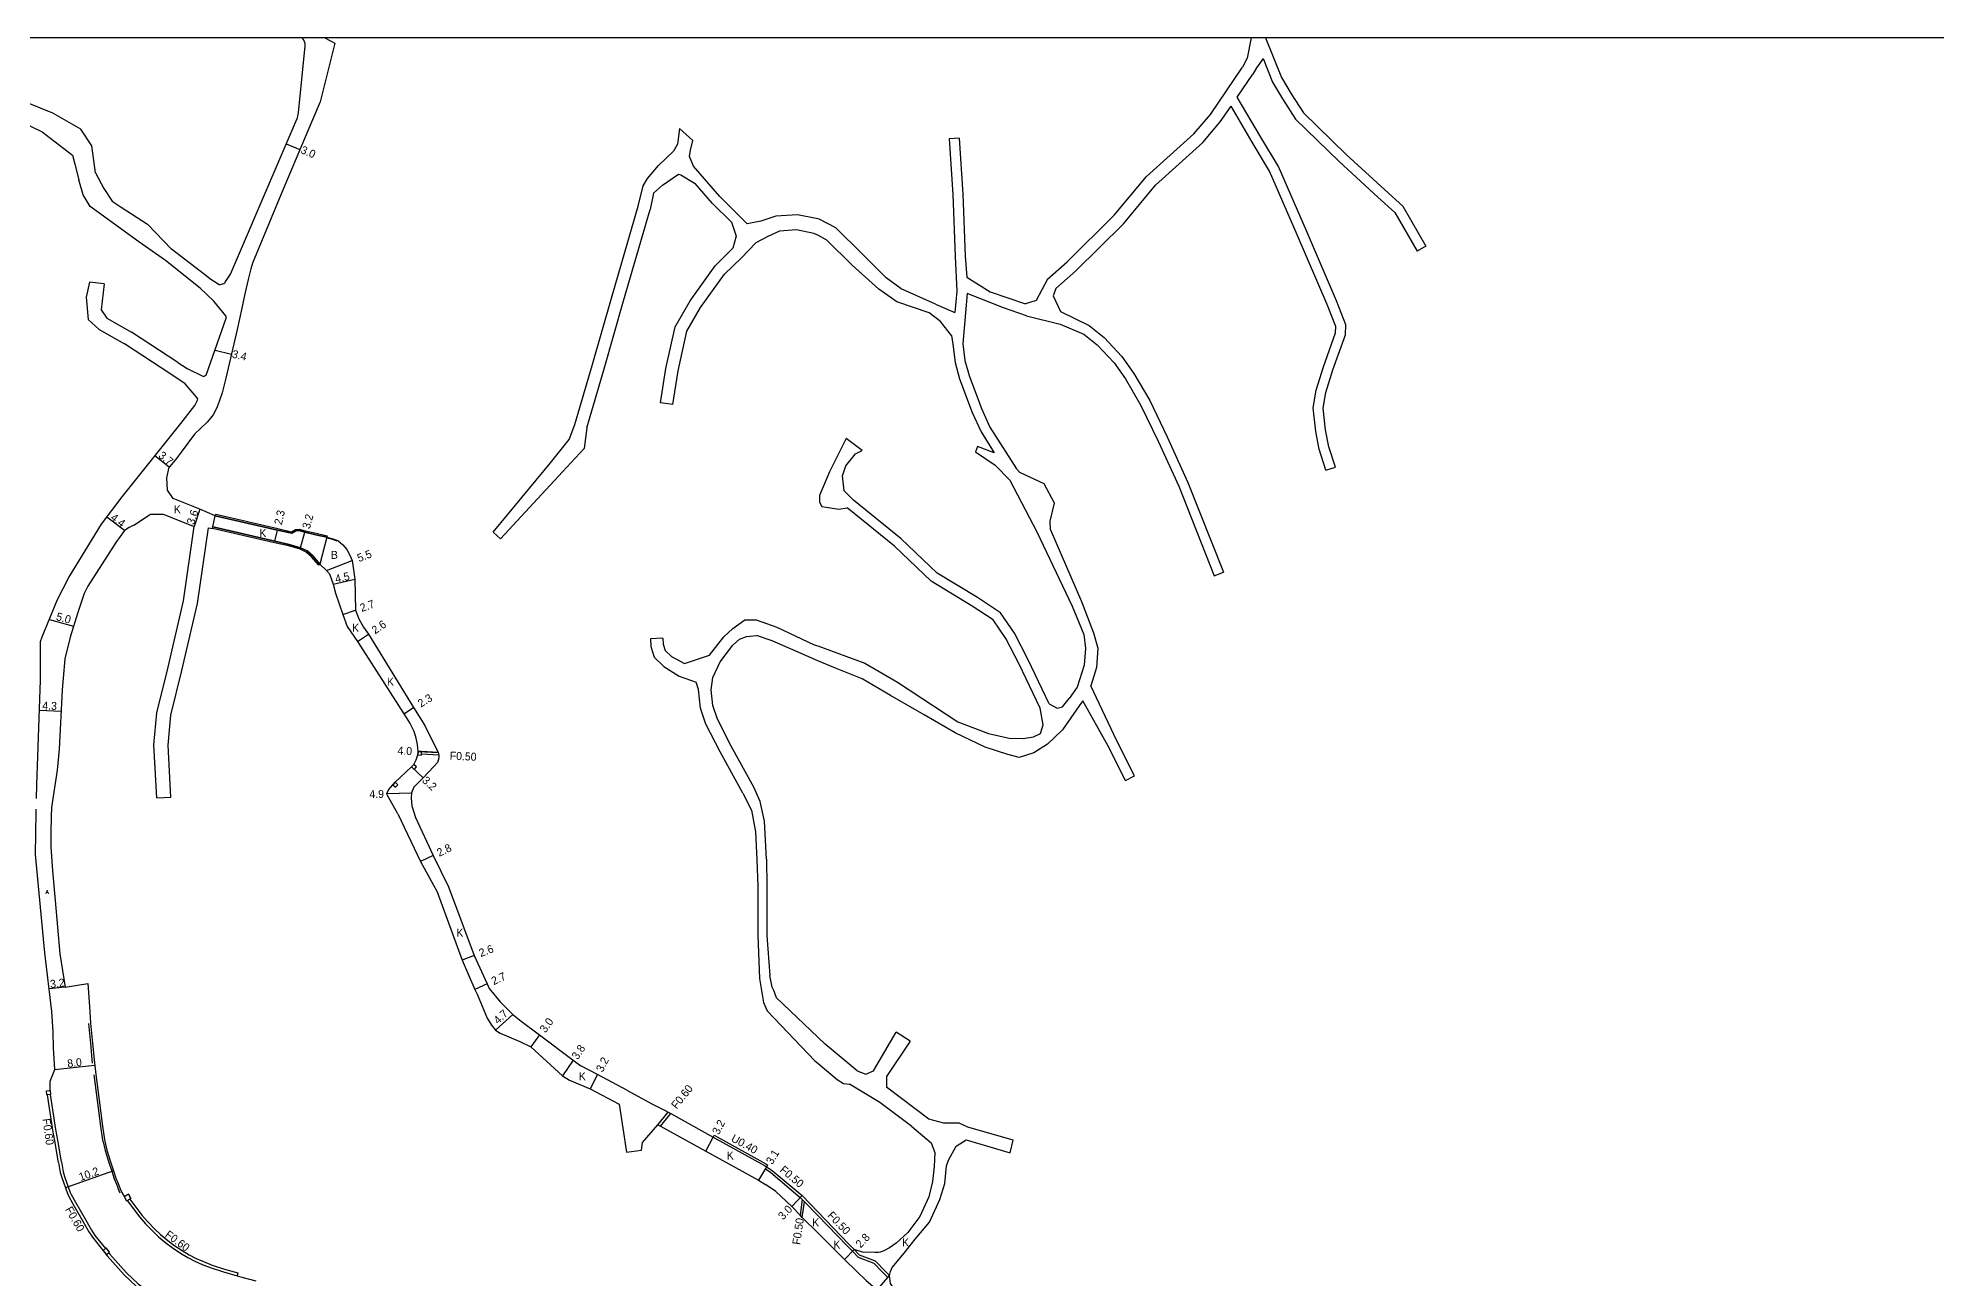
# Model space of a CAD drawing. Header units: metres. Extents: x -8000 to -4000, y -96000 to -93000.
# Drawn here: x -6838.4 to -6458.9, y -93248 to -93000 of the extents above; entities that cross this region are included whole.
import ezdxf

# ---------------------------------------------------------------- set-up
doc = ezdxf.new("R2010")
doc.units = ezdxf.units.M
doc.header["$LTSCALE"] = 2.5
for name, color, linetype in [('側溝・桝', 7, 'Continuous'), ('図郭', 7, 'Continuous'), ('幅員', 7, 'Continuous'), ('歩道・分離帯・安全施設', 7, 'Continuous'), ('舗装', 7, 'Continuous'), ('道路', 7, 'Continuous')]:
    doc.layers.add(name, color=color, linetype=linetype)
doc.styles.get("Standard").update_dxf_attribs({"font": ''})
doc.styles.add('YOKO_DECO', font='txt.shx', dxfattribs={"bigfont": 'extfont.shx'})
doc.styles.get('Standard').set_extended_font_data('@MS PGothic')

msp = doc.modelspace()

# ---------------------------------------------------------------- linework, layer by layer
at = {"layer": '側溝・桝'}
for points in [[(-6763.76, -93145.79), (-6763.24, -93146.26), (-6762.77, -93145.74), (-6763.29, -93145.27)], [(-6762.47, -93143.39), (-6761.77, -93143.42), (-6761.76, -93143.22), (-6761.74, -93142.72), (-6762.44, -93142.69)], [(-6767.48, -93149.35), (-6766.98, -93149.84), (-6766.49, -93149.34), (-6766.99, -93148.85)], [(-6836.71, -93210.58), (-6835.98, -93210.52), (-6835.92, -93211.27), (-6836.65, -93211.34)], [(-6820.75, -93232.57), (-6819.85, -93232.09), (-6820.33, -93231.19), (-6821.23, -93231.67)], [(-6825.42, -93242.48), (-6824.77, -93243.31), (-6824.14, -93242.81), (-6824.79, -93241.98)]]:
    msp.add_lwpolyline(points, close=True, dxfattribs=at)
for points in [[(-6758.26, -93143.4), (-6761.76, -93143.22)], [(-6758.44, -93142.89), (-6761.74, -93142.72)], [(-6833.73, -93224.78), (-6834.46, -93220.41), (-6834.85, -93218.3), (-6835.92, -93211.27)], [(-6714.47, -93217.32), (-6712.44, -93214.79)], [(-6713.94, -93217.62), (-6711.9, -93215.09)], [(-6703.39, -93219.79), (-6703.2, -93219.44), (-6692.92, -93225.13), (-6692.5, -93225.41)], [(-6833.73, -93224.78), (-6833.39, -93226.73), (-6833.13, -93227.67), (-6831.99, -93230.86), (-6831.79, -93231.31), (-6830.93, -93232.85), (-6828.97, -93236.3), (-6827.74, -93238.42), (-6827.05, -93239.46), (-6824.95, -93242.11)], [(-6692.73, -93225.74), (-6692.5, -93225.41)], [(-6692.73, -93225.74), (-6692.98, -93226.17)], [(-6692.98, -93226.17), (-6691.92, -93226.9), (-6686, -93231.87), (-6685.6, -93232.28), (-6685.16, -93232.73), (-6682.5, -93235.49), (-6676.64, -93241.58), (-6675.56, -93242.62)], [(-6820.62, -93232.5), (-6818.17, -93235.77), (-6816.95, -93237.13), (-6815.57, -93238.57), (-6814.36, -93239.74), (-6812.85, -93240.98), (-6811.59, -93241.9), (-6809.92, -93243.02), (-6808.48, -93243.87), (-6807.05, -93244.6), (-6805.6, -93245.26), (-6803.8, -93245.97), (-6801.32, -93246.77), (-6798.61, -93247.54)], [(-6685.6, -93232.28), (-6686.05, -93235.4)], [(-6685.61, -93235.86), (-6685.16, -93232.73)], [(-6824.3, -93242.93), (-6824.14, -93243.15), (-6820.77, -93246.96), (-6818.44, -93249.15), (-6816.5, -93250.61), (-6814.11, -93252.08), (-6810.87, -93253.77), (-6808.87, -93254.63), (-6807.14, -93255.27)], [(-6675.56, -93242.62), (-6674.44, -93243.83), (-6671.27, -93245.04), (-6669.66, -93246.69)], [(-6668.96, -93246.69), (-6670.98, -93244.61), (-6674.16, -93243.41), (-6675.21, -93242.27)], [(-6669.66, -93246.68), (-6668.48, -93247.89)], [(-6668.15, -93247.51), (-6668.96, -93246.68)], [(-6668.48, -93247.89), (-6668.15, -93247.51)]]:
    msp.add_lwpolyline(points, dxfattribs=at)
at = {"layer": '図郭'}
msp.add_lwpolyline([(-7200, -93600), (-6400, -93600), (-6400, -93000), (-7200, -93000)], close=True, dxfattribs=at)
at = {"layer": '幅員'}
for points in [[(-6788.78, -93021.16), (-6786.05, -93022.33)], [(-6803.03, -93062.43), (-6799.76, -93063.21)], [(-6812.19, -93085.84), (-6815.06, -93083.55)], [(-6821.17, -93098.47), (-6824.68, -93095.84)], [(-6806.09, -93094.26), (-6807.21, -93097.68)], [(-6791.06, -93100.64), (-6790.55, -93098.4)], [(-6785.92, -93101.94), (-6785.08, -93098.86)], [(-6780.74, -93106.49), (-6775.61, -93104.51)], [(-6779.44, -93109.23), (-6775.05, -93108.22)], [(-6777.5, -93115.32), (-6774.96, -93114.41)], [(-6836.17, -93116.32), (-6831.31, -93117.63)], [(-6774.52, -93120.72), (-6772.38, -93119.25)], [(-6838.17, -93134.43), (-6833.83, -93134.65)], [(-6765.31, -93135.13), (-6763.35, -93133.92)], [(-6763.76, -93145.79), (-6761.39, -93147.95)], [(-6762.44, -93142.69), (-6758.44, -93142.89)], [(-6768.65, -93151.09), (-6763.75, -93150.97)], [(-6759.44, -93163.49), (-6761.96, -93164.72)], [(-6751.19, -93183.47), (-6753.62, -93184.41)], [(-6832.99, -93189.8), (-6836.21, -93190.18)], [(-6748.61, -93189.16), (-6751.05, -93190.31)], [(-6743.47, -93195.26), (-6746.92, -93198.45)], [(-6738.12, -93199.34), (-6739.87, -93201.77)], [(-6835.08, -93206.32), (-6827.12, -93205.39)], [(-6731.45, -93204.41), (-6733.57, -93207.56)], [(-6726.58, -93207.3), (-6728.01, -93210.16)], [(-6704.89, -93222.62), (-6703.39, -93219.79)], [(-6692.73, -93225.74), (-6694.32, -93228.4)], [(-6687.71, -93233.68), (-6685.65, -93231.5)], [(-6677.13, -93244.31), (-6675.21, -93242.27)]]:
    msp.add_lwpolyline(points, dxfattribs=at)
at = {"layer": '幅員', "flags": 128}
msp.add_lwpolyline([(-6823.35, -93226.52), (-6832.95, -93229.95)], dxfattribs=at)
at = {"layer": '歩道・分離帯・安全施設'}
for points in [[(-6778.59, -93100.62), (-6779.72, -93100.22), (-6780.74, -93100)], [(-6827.52, -93205.01), (-6827.88, -93201.06), (-6828.29, -93197.08)], [(-6825.43, -93220.73), (-6825.49, -93220.42), (-6825.64, -93219.48), (-6825.87, -93217.65), (-6826.56, -93212.49), (-6827.24, -93207.35)], [(-6825.43, -93220.73), (-6824.98, -93222.51), (-6824.25, -93224.88), (-6823.68, -93226.63), (-6823.2, -93228.12), (-6822.77, -93229.23), (-6822.31, -93230.28)], [(-6821.98, -93231.01), (-6822.31, -93230.28)]]:
    msp.add_lwpolyline(points, dxfattribs=at)
at = {"layer": '舗装'}
for points in [[(-6777.5, -93115.32), (-6774.96, -93114.41)], [(-6670.59, -93250.35), (-6668.48, -93247.89), (-6668.15, -93247.51)]]:
    msp.add_lwpolyline(points, dxfattribs=at)
at = {"layer": '道路'}
for points in [[(-6781.11, -93000), (-6779.08, -93001.03), (-6781.98, -93012.77), (-6784.45, -93018.57), (-6789.9, -93031.35), (-6795.53, -93045.05), (-6795.88, -93046.2), (-6796.4, -93048.28), (-6797.09, -93051.15), (-6797.68, -93054.06), (-6798.61, -93058.32), (-6800.91, -93068.04), (-6801.63, -93070.95), (-6802.21, -93072.72), (-6802.58, -93073.76), (-6802.92, -93074.51), (-6803.44, -93075.34), (-6803.95, -93076.01), (-6804.64, -93076.83), (-6807.13, -93079.24), (-6809.83, -93082.86), (-6811.02, -93084.46), (-6812.19, -93085.84)], [(-6804.31, -93047.95), (-6802.24, -93049.32), (-6802.03, -93049.33), (-6801.26, -93049.07), (-6801.09, -93048.96), (-6800.98, -93048.84), (-6799.96, -93047.25), (-6791.02, -93026.35), (-6786.78, -93016.54), (-6786.57, -93015.99), (-6786.45, -93015.58), (-6786.35, -93014.96), (-6784.99, -93001.59), (-6785.03, -93001.12), (-6785.12, -93000.8), (-6785.23, -93000.53), (-6785.41, -93000.21), (-6785.68, -93000)], [(-6595.83, -93000), (-6596.64, -93004.04), (-6597.54, -93005.84)], [(-6592.93, -93000), (-6589.74, -93007.93), (-6587.85, -93011.2)], [(-6593.43, -93004.1), (-6594.78, -93006), (-6595.48, -93007.25)], [(-6593.43, -93004.1), (-6591.55, -93008.81), (-6589.58, -93012.2)], [(-6636.56, -93048.24), (-6632.6, -93044.74), (-6623.2, -93035.47), (-6616.78, -93027.69), (-6607.3, -93019.17), (-6603.99, -93015.29), (-6597.54, -93005.84)], [(-6598.61, -93011.84), (-6595.48, -93007.25)], [(-6826.93, -93026.99), (-6827.68, -93021.59), (-6829.89, -93018.27), (-6835.5, -93015.05), (-6840.38, -93013.02), (-6842.8, -93012.62)], [(-6578.99, -93085.83), (-6580.28, -93081.77), (-6580.94, -93078.37), (-6581.42, -93074.05), (-6580.88, -93070.88), (-6579.47, -93066.39), (-6576.98, -93059.35), (-6576.87, -93057.38), (-6578.76, -93052.54), (-6584.79, -93038.56), (-6590.37, -93025.73), (-6593.88, -93019.86), (-6598.61, -93011.84)], [(-6589.58, -93012.2), (-6586.93, -93016.22), (-6578.21, -93024.73), (-6570.5, -93031.82), (-6567.07, -93034.93), (-6562.66, -93042.66)], [(-6587.85, -93011.2), (-6585.38, -93014.94), (-6576.84, -93023.28), (-6569.12, -93030.37), (-6565.49, -93033.66), (-6560.92, -93041.67)], [(-6841.6, -93016.85), (-6837.59, -93018.76), (-6831.55, -93023.47), (-6831.07, -93025.21), (-6830.3, -93028.39)], [(-6634.9, -93050.12), (-6630.89, -93046.57), (-6621.36, -93037.16), (-6614.97, -93029.42), (-6605.51, -93020.92), (-6602, -93016.8), (-6599.86, -93013.66)], [(-6580.9, -93086.43), (-6582.22, -93082.26), (-6582.92, -93078.67), (-6583.44, -93073.99), (-6582.83, -93070.41), (-6581.36, -93065.76), (-6578.96, -93058.95), (-6578.89, -93057.7), (-6580.61, -93053.3), (-6586.6, -93039.4), (-6592.15, -93026.64), (-6595.62, -93020.85), (-6599.86, -93013.66)], [(-6710.13, -93018.11), (-6710.52, -93021.27), (-6711.34, -93022.63), (-6714.35, -93025.51)], [(-6707.48, -93020.48), (-6710.13, -93018.11)], [(-6707.34, -93025.65), (-6708.12, -93023.71), (-6707.93, -93022.41), (-6707.48, -93020.48)], [(-6654.22, -93020.02), (-6656.21, -93020.14)], [(-6656.21, -93020.14), (-6655.52, -93031.32), (-6655.02, -93043.73)], [(-6654.22, -93020.02), (-6653.52, -93031.21), (-6653.02, -93043.65)], [(-6826.93, -93026.99), (-6825.29, -93030.11), (-6823.58, -93032.67), (-6821.79, -93033.87), (-6816.55, -93037.27), (-6811.76, -93042.22)], [(-6718.45, -93033.62), (-6717.43, -93029.58), (-6716.55, -93028.1), (-6714.35, -93025.51)], [(-6713.58, -93029.43), (-6710.33, -93027.23), (-6709.9, -93027.36), (-6707, -93029.08)], [(-6696.59, -93037.17), (-6702.06, -93031.72), (-6707.34, -93025.65)], [(-6812.96, -93044.51), (-6818.26, -93040.79), (-6827.99, -93033.68), (-6829.4, -93031.37), (-6830.3, -93028.39)], [(-6713.58, -93029.43), (-6715.33, -93031.03), (-6716.05, -93034.31)], [(-6699.76, -93036.83), (-6703.53, -93033.08), (-6707, -93029.08)], [(-6731.11, -93077.29), (-6727.65, -93065.51), (-6723.78, -93052.06), (-6718.45, -93033.62)], [(-6728.71, -93077.99), (-6725.24, -93066.18), (-6721.32, -93052.56), (-6716.05, -93034.31)], [(-6658.97, -93053.23), (-6665.81, -93050.2), (-6668.8, -93048), (-6673.58, -93043.25), (-6678.87, -93037.97), (-6682.25, -93036.23), (-6682.5, -93036.18), (-6686.58, -93035.34), (-6690.91, -93035.67), (-6693.91, -93036.64), (-6696.59, -93037.17)], [(-6699.76, -93036.83), (-6698.79, -93039.63), (-6699.5, -93042.05)], [(-6660.22, -93054.94), (-6666.69, -93052.75), (-6670.3, -93050.26), (-6675.65, -93045.43), (-6680.66, -93040.42), (-6682.5, -93039.47), (-6683.26, -93039.08), (-6686.77, -93038.37), (-6690.13, -93038.62), (-6692.47, -93039.73), (-6694.87, -93040.96)], [(-6804.31, -93047.95), (-6811.76, -93042.22)], [(-6713.95, -93072.94), (-6712.87, -93066.11), (-6711.02, -93057.74), (-6708.05, -93052.54), (-6703.05, -93045.58), (-6699.5, -93042.05)], [(-6697.78, -93043.99), (-6694.87, -93040.96)], [(-6560.92, -93041.67), (-6562.66, -93042.66)], [(-6806.02, -93050.02), (-6812.96, -93044.51)], [(-6711.48, -93073.32), (-6710.42, -93066.57), (-6708.66, -93058.65), (-6705.94, -93053.9), (-6701.16, -93047.24), (-6697.78, -93043.99)], [(-6655.02, -93043.73), (-6654.68, -93050.65), (-6655.07, -93054.92)], [(-6653.02, -93043.65), (-6652.72, -93047.82)], [(-6828.14, -93048.82), (-6828.79, -93051.86), (-6828.4, -93056.27), (-6826.19, -93058.27), (-6821.13, -93061.18)], [(-6825.23, -93049.16), (-6828.14, -93048.82)], [(-6825.23, -93049.16), (-6825.84, -93054.37), (-6824.68, -93056.06), (-6819.74, -93058.84)], [(-6808.6, -93066.12), (-6805.34, -93067.72), (-6804.79, -93067.46), (-6800.79, -93056.03), (-6800.78, -93055.67), (-6800.85, -93055.54), (-6803.31, -93052.64), (-6806.02, -93050.02)], [(-6652.72, -93047.82), (-6648.03, -93050.78), (-6640.96, -93053.19)], [(-6636.56, -93048.24), (-6638.85, -93052.52), (-6640.96, -93053.19)], [(-6634.9, -93050.12), (-6635.43, -93051.59), (-6633.98, -93054.68)], [(-6658.97, -93053.23), (-6655.07, -93054.92)], [(-6652.62, -93051.09), (-6652.96, -93054.94)], [(-6640.75, -93055.58), (-6645.34, -93054), (-6652.62, -93051.09)], [(-6633.98, -93054.68), (-6628.22, -93057.49), (-6625.24, -93059.9), (-6621.68, -93063.72), (-6619.26, -93067.11), (-6616.1, -93072.53), (-6612.61, -93079.77), (-6608.47, -93088.88), (-6601.36, -93106.82)], [(-6655.78, -93059.52), (-6657.98, -93056.71), (-6660.22, -93054.94)], [(-6652.96, -93054.94), (-6653.48, -93061.14), (-6653.06, -93064.51), (-6652.24, -93067.53), (-6649.75, -93074.11), (-6648.09, -93077.83), (-6642.77, -93086.14)], [(-6640.75, -93055.58), (-6634.01, -93057.24)], [(-6634.01, -93057.24), (-6629.26, -93059.23), (-6626.61, -93061.36), (-6623.23, -93064.99), (-6620.94, -93068.2), (-6617.87, -93073.47), (-6614.42, -93080.62), (-6610.31, -93089.66), (-6603.22, -93107.56)], [(-6811.88, -93067.23), (-6821.13, -93061.18)], [(-6810.49, -93064.89), (-6819.74, -93058.84)], [(-6655.78, -93059.52), (-6655.49, -93061.22), (-6655.03, -93064.9), (-6654.15, -93068.15), (-6651.6, -93074.88), (-6649.85, -93078.78), (-6647.25, -93082.97)], [(-6810.49, -93064.89), (-6808.6, -93066.12)], [(-6832.25, -93107.89), (-6825.75, -93097.26), (-6821.6, -93091.74), (-6809.88, -93077.07), (-6807.1, -93073.52), (-6806.52, -93072.45), (-6806.5, -93072.2), (-6806.59, -93071.98), (-6808.98, -93069.16)], [(-6808.98, -93069.16), (-6811.88, -93067.23)], [(-6711.48, -93073.32), (-6713.95, -93072.94)], [(-6735.98, -93084.99), (-6732.21, -93080.32), (-6731.11, -93077.29)], [(-6728.71, -93077.99), (-6729.25, -93082.08), (-6733.52, -93086.76)], [(-6676.79, -93080.07), (-6680.15, -93086.76), (-6682.13, -93091.49), (-6682.14, -93092.81), (-6681.68, -93093.68), (-6680.81, -93093.86), (-6678.27, -93094.21), (-6676.59, -93093.98)], [(-6673.62, -93082.5), (-6676.79, -93080.07)], [(-6747.4, -93098.8), (-6735.98, -93084.99)], [(-6675.33, -93092.43), (-6677.22, -93090.58), (-6677.56, -93087.57), (-6676.92, -93085.55), (-6674.95, -93083.19), (-6673.62, -93082.5)], [(-6650.55, -93081.68), (-6650.94, -93082.79)], [(-6650.94, -93082.79), (-6647.03, -93085.46), (-6644.08, -93088.4)], [(-6647.25, -93082.97), (-6650.55, -93081.68)], [(-6802.98, -93095.55), (-6806.09, -93094.26), (-6811.39, -93092.12), (-6812.55, -93090.43), (-6812.69, -93087.95), (-6812.19, -93085.84)], [(-6745.94, -93100.16), (-6733.52, -93086.76)], [(-6644.08, -93088.4), (-6638.68, -93098.78)], [(-6635.97, -93098.34), (-6636.05, -93096.61), (-6635.19, -93093.01), (-6637.25, -93089.17), (-6642.11, -93086.93), (-6642.77, -93086.14)], [(-6580.9, -93086.43), (-6578.99, -93085.83)], [(-6636.23, -93133.15), (-6640.42, -93124.36), (-6643.17, -93119.04), (-6645.98, -93114.93), (-6650.59, -93111.91), (-6658.59, -93107.04), (-6665.83, -93100.14), (-6675.33, -93092.43)], [(-6819.26, -93097.44), (-6815.95, -93095.24), (-6813.41, -93095.26), (-6807.21, -93097.68)], [(-6802.98, -93095.55), (-6790.55, -93098.4), (-6787.69, -93099.06), (-6786.88, -93098.57), (-6786.23, -93098.51), (-6785.08, -93098.86), (-6782.85, -93099.36), (-6780.69, -93099.85)], [(-6638.04, -93134.01), (-6642.21, -93125.25), (-6644.89, -93120.07), (-6647.41, -93116.39), (-6651.65, -93113.6), (-6659.81, -93108.63), (-6667.15, -93101.65), (-6676.59, -93093.98)], [(-6819.26, -93097.44), (-6820.23, -93097.89), (-6821.17, -93098.47), (-6822.86, -93100.91), (-6828.49, -93109.65)], [(-6814.66, -93151.97), (-6815.25, -93141.39), (-6814.65, -93134.96), (-6812.41, -93125.86), (-6809.32, -93112.56), (-6807.21, -93097.68)], [(-6811.86, -93151.81), (-6812.44, -93141.44), (-6811.89, -93135.43), (-6809.69, -93126.51), (-6806.57, -93113.08), (-6804.32, -93097.95)], [(-6804.32, -93097.95), (-6803.56, -93098.1), (-6803.49, -93097.79)], [(-6803.49, -93097.79), (-6791.06, -93100.64), (-6788.2, -93101.3), (-6785.92, -93101.94), (-6784.64, -93102.59), (-6783.52, -93103.53), (-6782.06, -93105.26)], [(-6780.69, -93099.85), (-6779.67, -93100.08), (-6778.5, -93100.5), (-6777.47, -93101.34), (-6776.71, -93102.29), (-6776.15, -93103.28), (-6775.61, -93104.51), (-6775.05, -93108.22), (-6774.96, -93114.41), (-6774.3, -93116.15)], [(-6745.94, -93100.16), (-6747.4, -93098.8)], [(-6638.68, -93098.78), (-6631.65, -93113.6)], [(-6635.97, -93098.34), (-6629.74, -93112.68)], [(-6837.96, -93128.41), (-6837.94, -93120.72), (-6837.59, -93119.77), (-6834.53, -93112.31), (-6832.25, -93107.89)], [(-6782.06, -93105.26), (-6780.74, -93106.49), (-6780.14, -93107.14), (-6779.44, -93109.23), (-6778.93, -93111.02), (-6777.5, -93115.32), (-6776.58, -93117.72)], [(-6603.22, -93107.56), (-6601.36, -93106.82)], [(-6828.49, -93109.65), (-6829.2, -93111.11), (-6830.48, -93114.88), (-6831.98, -93119.85), (-6833.09, -93124.15), (-6833.44, -93128.03)], [(-6631.65, -93113.6), (-6629.32, -93119.31), (-6628.99, -93122.09), (-6629.23, -93125.44), (-6630.63, -93129.82), (-6632.25, -93132.07)], [(-6629.74, -93112.68), (-6627.36, -93118.97), (-6626.48, -93122.02), (-6626.76, -93125.91), (-6627.92, -93129.57)], [(-6776.58, -93117.72), (-6774.52, -93120.72), (-6765.31, -93135.13), (-6764.01, -93137.16), (-6763.21, -93138.79)], [(-6774.3, -93116.15), (-6773.37, -93117.81), (-6772.38, -93119.25), (-6763.35, -93133.92), (-6761.08, -93137.48)], [(-6704.17, -93123.44), (-6701.31, -93119.76), (-6699.5, -93118.11), (-6697.09, -93116.39), (-6694.84, -93116.34)], [(-6694.84, -93116.34), (-6690.69, -93117.85), (-6683.2, -93121.34), (-6682.51, -93121.59), (-6673.12, -93125.01), (-6666.56, -93128.84)], [(-6713.49, -93120.01), (-6715.98, -93120.19)], [(-6715.98, -93120.19), (-6715.87, -93121.68), (-6715.21, -93123.86), (-6713.31, -93125.68), (-6710.22, -93127.63), (-6706.81, -93128.8)], [(-6713.49, -93120.01), (-6713.4, -93121.23), (-6713.01, -93122.51), (-6711.76, -93123.7), (-6709.14, -93125.1), (-6704.17, -93123.44)], [(-6695.29, -93149.83), (-6699.82, -93141.62), (-6702.57, -93136.24), (-6703.49, -93133.52), (-6703.83, -93130.34), (-6703.47, -93127.92), (-6702.02, -93124.75), (-6699.47, -93121.46), (-6698.14, -93120.25), (-6696.76, -93119.68), (-6694.73, -93119.51)], [(-6667.95, -93131.49), (-6673.59, -93128.18), (-6678.95, -93126.03), (-6682.5, -93124.54), (-6684.77, -93123.59), (-6691.62, -93120.56), (-6694.73, -93119.51)], [(-6838.73, -93152.12), (-6838.67, -93149.33), (-6837.96, -93128.41)], [(-6833.44, -93128.03), (-6833.61, -93130.37), (-6834.22, -93142.21), (-6834.59, -93146.43), (-6835.77, -93153.91), (-6835.84, -93155.66), (-6835.86, -93158.96), (-6835.88, -93161.75), (-6835.56, -93166.53), (-6834.98, -93172.48), (-6834.05, -93183.15), (-6832.99, -93189.8), (-6828.45, -93189.07), (-6828.12, -93193.68), (-6827.94, -93197.04)], [(-6697.48, -93151.04), (-6702.03, -93142.78), (-6704.88, -93137.21), (-6705.95, -93134.06), (-6706.34, -93130.29), (-6706.81, -93128.8)], [(-6666.56, -93128.84), (-6654.47, -93136.73), (-6648.36, -93139.12), (-6644.21, -93140.06)], [(-6619.15, -93147.59), (-6622.7, -93140.59), (-6627.92, -93129.57)], [(-6644.51, -93143.29), (-6649.01, -93141.83), (-6655.05, -93138.98), (-6661.22, -93135.38), (-6667.95, -93131.49)], [(-6630.22, -93133.53), (-6633.54, -93138.36), (-6636.55, -93141.24), (-6639.26, -93142.96), (-6642.21, -93143.88), (-6644.51, -93143.29)], [(-6644.21, -93140.06), (-6641.44, -93140.07), (-6639.37, -93139.78), (-6637.98, -93139.1), (-6637.4, -93137.36), (-6638.04, -93134.01)], [(-6636.23, -93133.15), (-6634.62, -93134.02), (-6633.58, -93133.79), (-6632.25, -93132.07)], [(-6629.51, -93132.54), (-6630.22, -93133.53)], [(-6620.93, -93148.49), (-6624.5, -93141.47), (-6629.51, -93132.54)], [(-6761.08, -93137.48), (-6758.44, -93142.89), (-6758.26, -93143.4), (-6758.25, -93143.69), (-6758.34, -93144.29), (-6758.56, -93144.92), (-6759.29, -93145.72), (-6761.39, -93147.95), (-6763.27, -93149.85)], [(-6766.47, -93155.18), (-6768.6, -93151.37), (-6768.65, -93151.09), (-6768.42, -93150.52), (-6767.97, -93149.88), (-6767.48, -93149.35), (-6766.99, -93148.85), (-6763.76, -93145.79), (-6763.29, -93145.27), (-6762.79, -93144.33), (-6762.6, -93143.79), (-6762.47, -93143.39), (-6762.44, -93142.69), (-6762.46, -93142.02), (-6762.54, -93141.28), (-6762.9, -93139.79), (-6763.21, -93138.79)], [(-6620.93, -93148.49), (-6619.15, -93147.59)], [(-6814.66, -93151.97), (-6811.86, -93151.81)], [(-6763.27, -93149.85), (-6763.75, -93150.97), (-6763.83, -93152.03), (-6763.68, -93153.57), (-6762.97, -93155.88)], [(-6697.48, -93151.04), (-6695.77, -93154.45)], [(-6692.74, -93164.22), (-6693.18, -93156.65), (-6694.03, -93152.66), (-6695.29, -93149.83)], [(-6834.34, -93224.91), (-6835.08, -93220.52), (-6835.46, -93218.4), (-6836.54, -93211.33), (-6836.65, -93211.34), (-6836.71, -93210.58), (-6835.98, -93210.52), (-6835.98, -93208.63), (-6835.08, -93206.32), (-6835.37, -93201.96), (-6835.42, -93198.76), (-6835.67, -93194.7), (-6837.07, -93182.97), (-6838.94, -93163.27), (-6838.89, -93159.19), (-6838.79, -93154.63), (-6838.78, -93154.23)], [(-6766.47, -93155.18), (-6761.96, -93164.72), (-6758.62, -93170.79), (-6753.62, -93184.41), (-6751.05, -93190.31), (-6750.61, -93191.24)], [(-6762.97, -93155.88), (-6759.44, -93163.49), (-6756.33, -93169.79), (-6751.19, -93183.47), (-6748.61, -93189.16), (-6748.19, -93190.07)], [(-6695.77, -93154.45), (-6694.97, -93158.78), (-6694.7, -93164.38)], [(-6694.7, -93164.38), (-6694.49, -93169.7), (-6694.46, -93179.52), (-6694.14, -93188.12)], [(-6692.74, -93164.22), (-6692.69, -93169.66), (-6692.66, -93179.48), (-6692.06, -93187.49)], [(-6674.59, -93206.55), (-6681.03, -93201.21), (-6682.51, -93199.81), (-6690.75, -93191.95), (-6691.31, -93190.5), (-6691.61, -93189.8), (-6692.06, -93187.49)], [(-6750.61, -93191.24), (-6748.61, -93196.05), (-6747.73, -93197.44), (-6746.92, -93198.45), (-6746.03, -93199.05), (-6742.11, -93200.72), (-6739.87, -93201.77), (-6733.57, -93207.56), (-6732.13, -93208.4)], [(-6748.19, -93190.07), (-6746.01, -93192.74), (-6743.47, -93195.26), (-6741.82, -93196.63), (-6738.12, -93199.34), (-6731.45, -93204.41), (-6729.86, -93205.55)], [(-6694.14, -93188.12), (-6693.35, -93192.86), (-6692.6, -93194.54)], [(-6692.6, -93194.54), (-6683.06, -93204.56), (-6682.5, -93205.03), (-6678.63, -93208.32), (-6677.35, -93209.11)], [(-6827.94, -93197.04), (-6827.53, -93201.03), (-6827.17, -93204.98), (-6826.89, -93207.3), (-6826.21, -93212.45), (-6825.52, -93217.61), (-6825.3, -93219.43), (-6825.14, -93220.36), (-6825.09, -93220.64)], [(-6674.59, -93206.55), (-6672.92, -93207.19), (-6671.36, -93206.56), (-6666.84, -93198.83)], [(-6664.02, -93200.63), (-6666.84, -93198.83)], [(-6664.02, -93200.63), (-6668.77, -93207.72), (-6668.77, -93209.8)], [(-6720.7, -93210.39), (-6726.58, -93207.3), (-6729.86, -93205.55)], [(-6732.13, -93208.4), (-6728.01, -93210.16), (-6722.22, -93213.21)], [(-6720.7, -93210.39), (-6715.7, -93213.13), (-6713.01, -93214.48), (-6712.44, -93214.79), (-6711.9, -93215.09), (-6703.39, -93219.79), (-6693.13, -93225.47), (-6692.73, -93225.74), (-6691.62, -93226.5), (-6685.65, -93231.5), (-6682.5, -93234.77), (-6676.29, -93241.23), (-6675.21, -93242.27)], [(-6677.35, -93209.11), (-6676.15, -93209.2)], [(-6670.11, -93212.86), (-6676.15, -93209.2)], [(-6660.26, -93216.24), (-6668.77, -93209.8)], [(-6722.22, -93213.21), (-6720.76, -93222.79)], [(-6663.66, -93217.67), (-6670.11, -93212.86)], [(-6717.73, -93222.45), (-6717.56, -93220.86), (-6714.47, -93217.32)], [(-6714.47, -93217.32), (-6713.94, -93217.62), (-6704.89, -93222.62), (-6694.32, -93228.4), (-6692.93, -93229.26)], [(-6663.66, -93217.67), (-6659.81, -93220.97), (-6659.1, -93222.89), (-6659.25, -93225.71)], [(-6643.43, -93220.45), (-6652.48, -93217.82), (-6654.2, -93217.01), (-6657.26, -93217), (-6660.26, -93216.24)], [(-6825.09, -93220.64), (-6824.65, -93222.41), (-6823.91, -93224.78), (-6823.35, -93226.52), (-6822.87, -93228), (-6822.44, -93229.1), (-6821.99, -93230.14)], [(-6656.77, -93225.54), (-6656.34, -93224.39), (-6654.81, -93221.61), (-6652.83, -93220.36), (-6644.01, -93222.93)], [(-6644.01, -93222.93), (-6643.43, -93220.45)], [(-6834.34, -93224.91), (-6833.98, -93226.86), (-6833.7, -93227.86), (-6832.55, -93231.08), (-6832.32, -93231.58), (-6831.45, -93233.14), (-6829.49, -93236.6), (-6828.25, -93238.74), (-6827.53, -93239.81), (-6824.6, -93243.53), (-6821.2, -93247.38), (-6818.82, -93249.61)], [(-6720.76, -93222.79), (-6717.73, -93222.45)], [(-6668.15, -93247.51), (-6667.94, -93246.68), (-6667.62, -93245.9), (-6665.24, -93243.02), (-6662.99, -93240.21), (-6660.15, -93236.85), (-6658.06, -93232.3), (-6657.12, -93229.07), (-6656.77, -93225.54)], [(-6677.13, -93244.31), (-6682.5, -93238.95), (-6685.61, -93235.86), (-6686.05, -93235.4), (-6687.71, -93233.68), (-6690.91, -93230.69), (-6692.93, -93229.26)], [(-6659.25, -93225.71), (-6659.55, -93228.71), (-6660.31, -93231.77), (-6662.11, -93235.69), (-6664.48, -93238.86), (-6666.79, -93240.99), (-6668.18, -93241.97)], [(-6821.99, -93230.14), (-6821.66, -93230.86), (-6821.23, -93231.67), (-6820.33, -93231.19), (-6819.85, -93232.09), (-6820.09, -93232.21), (-6817.7, -93235.39), (-6816.5, -93236.72), (-6815.14, -93238.15), (-6813.96, -93239.29), (-6812.48, -93240.5), (-6811.25, -93241.41), (-6809.6, -93242.5), (-6808.19, -93243.34), (-6806.79, -93244.06), (-6805.36, -93244.71), (-6803.6, -93245.41), (-6801.15, -93246.19), (-6798.45, -93246.96), (-6798.61, -93247.54), (-6797.66, -93247.81), (-6794.9, -93248.53)], [(-6677.13, -93244.31), (-6674.7, -93246.69), (-6672.85, -93248.5), (-6670.59, -93250.35), (-6668.84, -93251.78), (-6666.39, -93254.02)], [(-6668.18, -93241.97), (-6669.27, -93242.52), (-6670.04, -93242.81), (-6670.38, -93242.87), (-6671.06, -93242.89), (-6673.56, -93242.8), (-6675.21, -93242.27)], [(-6664.76, -93253.31), (-6664.57, -93252.94), (-6667.19, -93250.19), (-6667.95, -93249.06), (-6668.15, -93247.51)]]:
    msp.add_lwpolyline(points, dxfattribs=at)
for points in [[(-6782.06, -93105.26), (-6783.52, -93103.53), (-6784.64, -93102.59), (-6785.92, -93101.94), (-6788.2, -93101.3), (-6791.06, -93100.64), (-6803.49, -93097.79), (-6802.98, -93095.55), (-6790.55, -93098.4), (-6787.69, -93099.06), (-6786.88, -93098.57), (-6786.23, -93098.51), (-6785.08, -93098.86), (-6782.85, -93099.36), (-6780.69, -93099.85)], [(-6780.69, -93099.85), (-6782.85, -93099.36), (-6785.08, -93098.86), (-6786.23, -93098.51), (-6786.88, -93098.57), (-6787.69, -93099.06), (-6790.55, -93098.4), (-6802.98, -93095.55), (-6802.91, -93095.26), (-6790.48, -93098.11), (-6787.74, -93098.74), (-6786.97, -93098.28), (-6786.2, -93098.21), (-6785, -93098.57), (-6782.78, -93099.06), (-6780.62, -93099.56)], [(-6782.29, -93105.45), (-6783.74, -93103.75), (-6784.81, -93102.84), (-6786.03, -93102.22), (-6788.28, -93101.59), (-6791.13, -93100.94), (-6803.56, -93098.09), (-6803.49, -93097.79), (-6791.06, -93100.64), (-6788.2, -93101.3), (-6785.92, -93101.94), (-6784.64, -93102.59), (-6783.52, -93103.53), (-6782.06, -93105.26)]]:
    msp.add_lwpolyline(points, close=True, dxfattribs=at)

# ---------------------------------------------------------------- texts
at = {"layer": '側溝・桝'}
for s, rotation, p in [('F0.50', 357.1068, (-6756.13, -93144.3)), ('F0.60', 51.1887, (-6710.71, -93214.32)), ('F0.60', 278, (-6837.56, -93216.19)), ('U0.40', 331.0766, (-6699.98, -93220.55)), ('F0.50', 320.012, (-6690.24, -93226.6)), ('F0.60', 299.5278, (-6833.06, -93234.25)), ('F0.50', 81.8688, (-6686.03, -93241.41)), ('F0.50', 313.9079, (-6680.68, -93235.6)), ('F0.60', 324, (-6813.19, -93239.64))]:
    msp.add_text(s, height=1.6, rotation=rotation, dxfattribs=at).set_placement(p)
at = {"layer": '幅員'}
for s, rotation, p in [('3.0', 337, (-6786.04, -93022.97)), ('3.4', 347, (-6799.75, -93063.91)), ('3.7', 321, (-6814.49, -93083.76)), ('4.4', 323, (-6824.08, -93096.21)), ('3.6', 71.8755, (-6807.24, -93097.46)), ('2.3', 77.0913, (-6789.69, -93097.48)), ('3.2', 74.8382, (-6784.1, -93098.29)), ('5.5', 21.0949, (-6774.24, -93104.84)), ('4.5', 12.906, (-6778.83, -93108.99)), ('5.0', 344.8493, (-6834.93, -93116.39)), ('2.7', 19.7963, (-6773.7, -93114.81)), ('2.6', 34.5252, (-6771.02, -93119.29)), ('4.3', 357, (-6837.61, -93134.26)), ('2.3', 31.8019, (-6761.87, -93133.94)), ('4.0', 357.1066, (-6766.57, -93143.28)), ('3.2', 317.6185, (-6761.76, -93148.68)), ('4.9', 1.4274, (-6772.15, -93152.03)), ('2.8', 25.9549, (-6758.19, -93163.77)), ('2.6', 21.1983, (-6749.88, -93183.82)), ('2.7', 25.1769, (-6747.32, -93189.44)), ('3.2', 7, (-6835.92, -93190.01)), ('4.7', 42.7046, (-6746.44, -93197.31)), ('3.0', 54.273, (-6736.95, -93199.07)), ('3.8', 56.1119, (-6730.51, -93204.44)), ('8.0', 7, (-6832.48, -93205.91)), ('3.2', 63.5405, (-6725.51, -93206.94)), ('3.2', 62.1375, (-6702.31, -93219.46)), ('3.1', 59.1414, (-6691.6, -93225.42)), ('10.2', 19.6564, (-6829.93, -93228.61)), ('3.0', 46.7238, (-6689.44, -93236.48)), ('2.8', 46.5955, (-6673.94, -93242.1))]:
    msp.add_text(s, height=1.6, rotation=rotation, dxfattribs=at).set_placement(p)
at = {"layer": '舗装'}
for s, p in [('K', (-6811.26, -93095.06)), ('K', (-6794.17, -93099.82)), ('B', (-6779.87, -93104.17)), ('K', (-6775.63, -93118.76)), ('K', (-6768.65, -93129.53)), ('K', (-6754.77, -93179.73)), ('K', (-6730.28, -93208.44)), ('K', (-6700.7, -93224.29)), ('K', (-6683.62, -93237.67)), ('K', (-6679.38, -93242.1)), ('K', (-6665.65, -93241.66))]:
    msp.add_text(s, height=1.6, dxfattribs=at).set_placement(p)
at = {"layer": '舗装', "style": 'YOKO_DECO'}
msp.add_text('A', height=0.75, dxfattribs=at).set_placement((-6836.92, -93171.15, 236.61))

doc.saveas('drawing.dxf')
